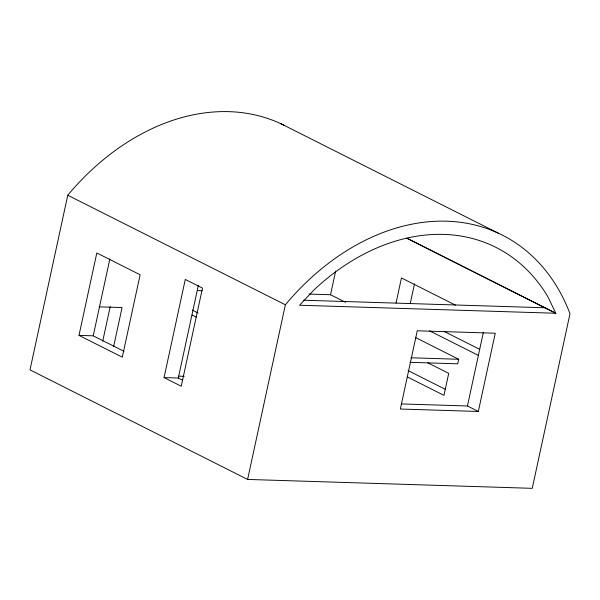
<?xml version="1.0" encoding="UTF-8"?>
<svg xmlns="http://www.w3.org/2000/svg" width="600" height="600" viewBox="0 0 600 600"><rect width="100%" height="100%" fill="white"/><g stroke="black" fill="none" stroke-linecap="round" stroke-linejoin="round"><path stroke-width="0.9" d="M67.755 195.233L30 369.87L247.612 479.43L532.245 488.332L570 313.695A227.76 170.025 -63.3 0 0 285.368 304.793L67.755 195.233A227.76 170.025 -63.3 0 1 284.34 125.385M78.998 335.385L96.817 252.96L140.123 274.763L122.302 357.188L78.998 335.385L93.225 335.835L124.042 351.345M93.225 335.835L109.86 258.9M102.727 341.175L110.198 306.63M113.61 346.65L122.062 307.56L99.188 306.847M164.062 377.587L185.28 279.442L202.478 288.097L181.252 386.243L164.062 377.587L178.297 378.03L182.385 380.093M178.297 378.03L198.337 285.337M247.612 479.43L285.368 304.793M345.517 302.28L330.532 294.743L335.655 271.072M396.037 303.022L401.452 277.95L455.46 305.138M410.265 303.465L414.525 283.763M415.433 337.478L458.707 359.272L457.725 363.81L409.942 362.317M478.327 411.465L400.342 409.028L417.255 330.788L495.248 333.225L478.327 411.465L467.445 405.982L483.382 332.295M555.765 313.252L406.8 238.185L555.81 313.252L547.898 296.782A213.938 159.705 -63.3 0 0 314.438 289.485L299.558 305.235L555.81 313.252M197.498 290.58L202.178 290.722M308.985 294.067L330.532 294.743M303.683 300.233L544.89 307.77M410.925 357.772L458.707 359.272M178.62 376.14L184.215 376.312M401.528 403.928L467.445 405.982M281.062 123.802L498.675 233.362M443.865 331.305L479.595 349.29M429.63 330.862L478.658 355.545M427.845 362.85L448.717 373.358L443.963 395.362L407.228 376.868M408.097 370.59L445.673 389.505M192.263 310.065L198.09 312.998M192.112 315.022L196.275 317.123"/></g></svg>
